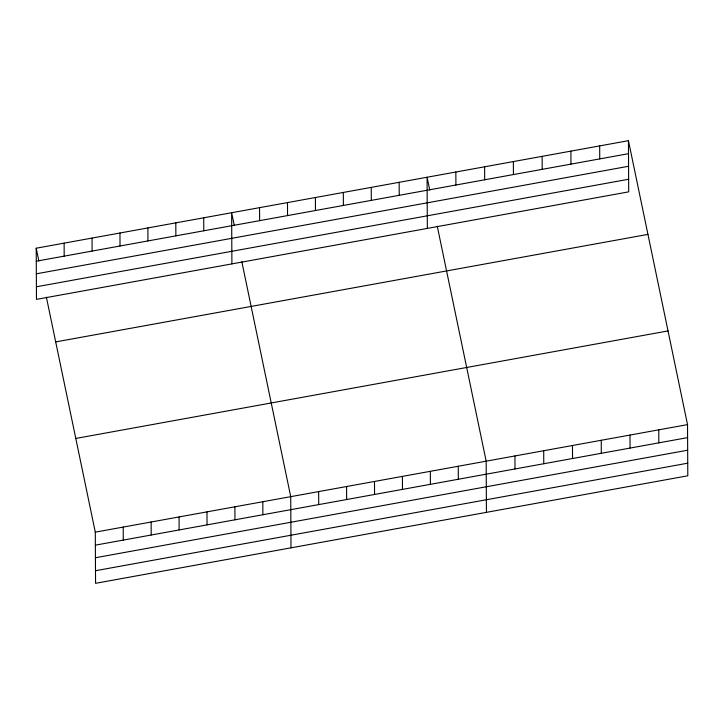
<?xml version="1.0" encoding="UTF-8"?>
<svg xmlns="http://www.w3.org/2000/svg" width="724" height="724" viewBox="0 0 724 724"><rect width="100%" height="100%" fill="white"/><g stroke="black" fill="none" stroke-linecap="round" stroke-linejoin="round"><path stroke-width="1.09" d="M628.441 140.682L628.704 191.851L36.471 299.383L36.2 248.214L628.441 140.682L687.529 424.617L687.8 475.786L95.559 583.318L95.296 532.149L46.39 297.193M36.272 261.21L628.504 153.678M36.336 273.808L628.568 166.276M36.399 286.785L628.64 179.253M55.703 341.909L647.935 234.386M75.794 438.454L668.035 330.922M95.296 532.149L687.529 424.617M95.36 545.154L687.601 437.622M95.432 557.742L687.664 450.21M95.496 570.72L687.737 463.188M429.739 190.023L427.079 177.244L427.341 228.413M437.269 226.223L486.175 461.179L486.438 512.348M234.295 225.508L231.635 212.729L231.906 263.898M241.834 261.708L290.731 496.664L291.003 547.833M36.2 248.214L38.861 260.993M658.768 429.848L658.831 442.844M629.998 435.07L630.07 448.066M599.671 145.904L599.744 158.9M601.237 440.292L601.3 453.287M570.91 151.126L570.974 164.131M572.467 445.513L572.539 458.509M542.14 156.348L542.204 169.353M543.706 450.735L543.769 463.731M514.936 455.957L515.008 468.953M513.37 161.57L513.443 174.575M484.609 166.801L484.673 179.796M458.256 466.247L458.319 479.252M455.839 172.022L455.912 185.018M430.327 471.324L430.4 484.32M402.408 476.392L402.481 489.388M399.159 182.312L399.223 195.308M374.489 481.46L374.561 494.456M371.24 187.38L371.303 200.376M346.57 486.528L346.642 499.524M343.321 192.448L343.384 205.453M318.651 491.596L318.723 504.601M315.402 197.516L315.465 210.521M287.482 202.593L287.546 215.589M262.812 501.732L262.884 514.737M259.554 207.661L259.626 220.657M234.893 506.809L234.965 519.805M206.974 511.877L207.046 524.873M203.715 217.797L203.788 230.793M179.054 516.945L179.118 529.941M175.796 222.865L175.869 235.87M151.135 522.013L151.198 535.009M147.877 227.933L147.949 240.938M123.216 527.081L123.279 540.086M119.958 233.001L120.03 246.006M92.038 238.078L92.111 251.074M64.119 243.146L64.192 256.142"/></g></svg>
